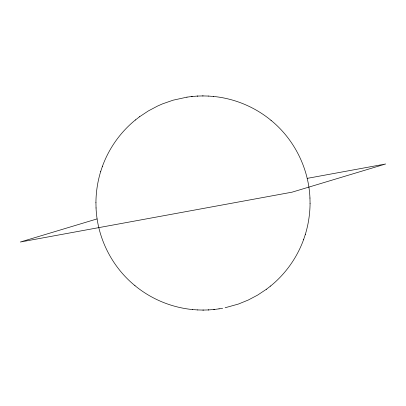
<?xml version="1.0" encoding="UTF-8"?>
<svg xmlns="http://www.w3.org/2000/svg" width="406" height="406" viewBox="0 0 406 406"><rect width="100%" height="100%" fill="white"/><g stroke="black" fill="none" stroke-linecap="round" stroke-linejoin="round"><path stroke-width="0.61" d="M135 285.677C111.828 266.803 97.323 237.86 96.049 207.999L96.049 207.908M309.951 198.092L309.951 198.001C308.677 168.14 294.172 139.197 271 120.323M95.933 202.751C95.989 192.18 97.592 181.629 100.688 171.52M310.067 203.249C310.011 213.82 308.408 224.371 305.312 234.48M102.292 166.714L102.348 166.541C108.889 148.434 120.409 132.183 135.335 120.024L135.487 119.907M270.513 286.093L270.665 285.976C285.591 273.817 297.111 257.566 303.652 239.459L303.708 239.286M100.632 171.697L102.348 166.541M303.652 239.459L305.368 234.303M139.481 116.811L148.337 110.934L157.721 105.971L162.644 103.824L173.139 100.18L186.999 97.141M225.132 307.753L238.378 304.058L248.279 300.029L257.663 295.066L266.519 289.189M135.335 120.024L139.618 116.705M266.382 289.295L270.665 285.976M97.009 218.925L20.3 242.027L292.076 192.165L385.7 163.973L307.159 178.381M222.63 308.245L219.001 308.859M191.399 96.567L192.388 96.461M214.601 309.433L213.612 309.539M186.877 97.156L191.642 96.537M214.358 309.463L219.123 308.844M197.321 96.08L197.707 96.06M208.293 309.94L208.679 309.92M192.317 96.466L197.433 96.075M208.567 309.925L213.683 309.534M202.741 95.933L203.036 95.928M202.964 310.072L203.259 310.067M197.626 96.065L202.853 95.928M203.147 310.072L208.374 309.935M202.949 95.928L208.39 96.07M197.61 309.93L203.051 310.072M213.404 96.44L213.602 96.455C234.597 98.536 254.892 106.981 271.147 120.435M134.853 285.565C151.108 299.019 171.403 307.464 192.398 309.545L192.596 309.56M208.222 96.055L213.602 96.455M192.398 309.545L197.778 309.945M309.951 198.001L310.062 203.34M95.938 202.66L96.049 207.999"/></g></svg>
